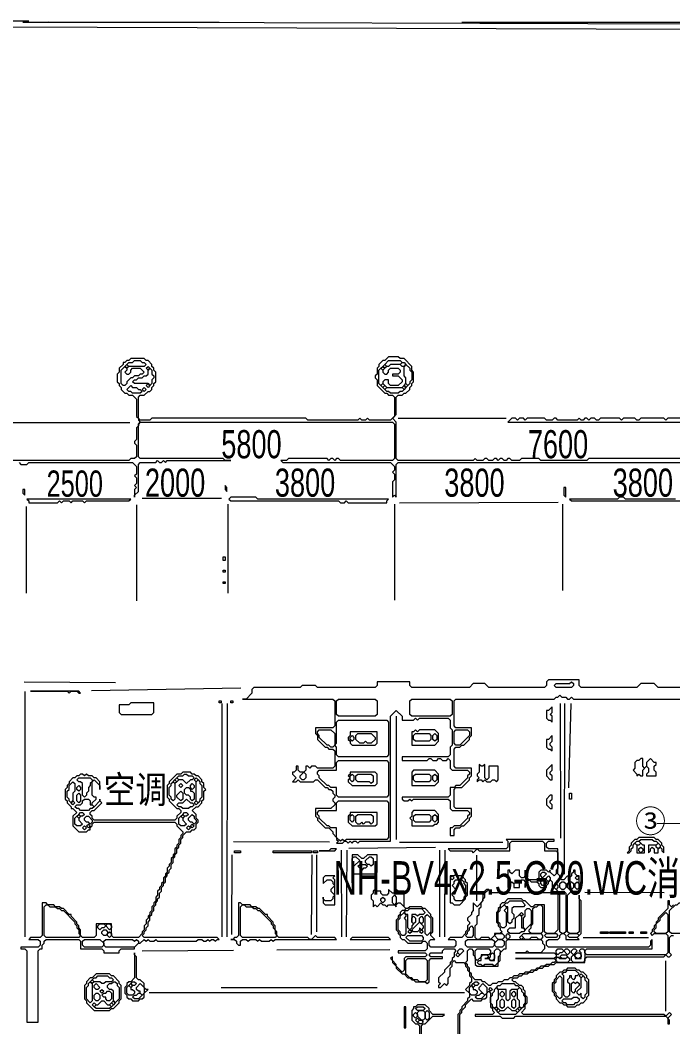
# Model space of a CAD drawing. Extents: x 10 to 1972, y 10 to 1392.
# Drawn here: x 484 to 823, y 850 to 1373 of the extents above; entities that cross this region are included whole.
import ezdxf

# ---------------------------------------------------------------- set-up
doc = ezdxf.new("R2010")
doc.units = 0
for name, color, linetype, lineweight in [('OCR_TEXT', 6, 'Continuous', 0), ('TRACE_CURVE', 6, 'Continuous', 0), ('TRACE_STRAIGHT', 5, 'Continuous', 0), ('TRACE_TEXT_SYMBOL', 6, 'Continuous', 0)]:
    doc.layers.add(name, color=color, linetype=linetype, lineweight=lineweight)
doc.styles.add('wqy-unicode', font='wqy-unicode.lff')

msp = doc.modelspace()

# ---------------------------------------------------------------- linework, layer by layer
at = {"layer": 'TRACE_CURVE', "color": 6}
for points in [[(675, 1198), (673, 1196), (672, 1196), (670, 1194), (670, 1193), (669, 1192), (669, 1189), (668, 1188), (668, 1187), (669, 1186), (669, 1183), (673, 1179), (674, 1179), (675, 1178), (677, 1178), (678, 1177), (678, 1167), (676, 1165), (665, 1165), (664, 1166), (663, 1165), (661, 1165), (660, 1166), (659, 1165), (633, 1165), (632, 1166), (552, 1166), (551, 1165), (546, 1165), (545, 1166), (545, 1177), (546, 1178), (548, 1178), (550, 1180), (551, 1180), (552, 1181), (552, 1182), (553, 1183), (553, 1184), (554, 1185), (554, 1190), (553, 1191), (553, 1192), (552, 1193), (552, 1194), (550, 1196), (549, 1196), (548, 1197), (541, 1197), (540, 1196), (539, 1196), (538, 1195), (537, 1195), (537, 1194), (535, 1192), (535, 1190), (534, 1189), (534, 1185), (535, 1184), (535, 1183), (536, 1182), (536, 1181), (538, 1179), (539, 1179)], [(852, 1145), (779, 1145), (778, 1144), (754, 1144), (753, 1145), (744, 1145), (743, 1144), (739, 1144), (738, 1145), (737, 1145), (736, 1144), (735, 1144), (734, 1145), (733, 1145), (732, 1144), (731, 1145), (730, 1145), (729, 1144), (727, 1144), (726, 1145), (725, 1145), (724, 1144), (721, 1144), (720, 1145), (719, 1144), (680, 1144), (679, 1145), (679, 1164), (677, 1166), (679, 1168), (679, 1177), (680, 1178), (682, 1178), (683, 1179), (684, 1179), (686, 1181), (686, 1182), (687, 1183), (687, 1184), (688, 1185), (688, 1190), (687, 1191), (687, 1193), (683, 1197), (681, 1197), (680, 1198), (675, 1198)], [(539, 1179), (540, 1178), (542, 1178), (544, 1176), (544, 1167), (545, 1166), (545, 1165), (546, 1164), (545, 1163), (545, 1162), (544, 1161), (544, 1155), (543, 1154), (543, 1153), (544, 1152), (544, 1146), (543, 1145), (541, 1145), (540, 1144), (466, 1144)], [(483, 1143), (484, 1142), (487, 1142), (488, 1143), (542, 1143), (544, 1141), (544, 1137), (543, 1136), (544, 1135), (544, 1132), (543, 1131), (544, 1130), (543, 1129), (543, 1125), (543, 1126), (545, 1128), (545, 1142), (546, 1143), (554, 1143), (555, 1144), (556, 1143), (557, 1143), (558, 1144), (559, 1143), (560, 1144), (593, 1144), (590, 1144), (589, 1145), (546, 1145), (545, 1146), (545, 1163), (546, 1164), (677, 1164), (678, 1163), (678, 1145), (677, 1144), (650, 1144)], [(650, 1144), (649, 1145), (648, 1145), (647, 1144), (646, 1145), (645, 1145), (644, 1144), (643, 1145), (623, 1145), (622, 1144), (619, 1144), (620, 1143), (676, 1143), (678, 1141), (678, 1139), (677, 1138), (678, 1137), (678, 1134), (677, 1133), (677, 1125), (678, 1126), (679, 1125), (679, 1142), (680, 1143), (852, 1143)], [(824, 1124), (798, 1124), (797, 1125), (795, 1125), (794, 1124), (769, 1124), (770, 1123), (851, 1123)], [(758, 1030), (757, 1029), (757, 1027), (756, 1026), (727, 1026), (725, 1028), (719, 1028), (717, 1026), (687, 1026), (686, 1027), (686, 1029), (669, 1029), (669, 1027), (668, 1026), (638, 1026), (637, 1027), (630, 1027), (629, 1026), (605, 1026), (604, 1025), (604, 1023), (601, 1020), (599, 1020), (646, 1020), (647, 1019), (647, 1006), (646, 1005), (637, 1005), (637, 1002), (638, 1001), (638, 999), (642, 995), (643, 995), (644, 994), (646, 994), (647, 993), (647, 985), (646, 984), (638, 984), (637, 985), (635, 985), (634, 984), (633, 985), (632, 985), (632, 983), (631, 982), (629, 982), (628, 983), (628, 985), (627, 985), (627, 983), (626, 982), (625, 982), (625, 981), (627, 979), (625, 977), (627, 977), (628, 978), (629, 977), (636, 977), (637, 978), (638, 978), (642, 974), (643, 974)], [(806, 1028), (804, 1026), (775, 1026), (774, 1027), (774, 1030), (758, 1030)], [(844, 1026), (815, 1026), (813, 1028), (806, 1028)], [(718, 1001), (718, 1005), (710, 1005), (709, 1006), (709, 1019), (710, 1020), (761, 1020), (762, 1021), (763, 1021), (764, 1022), (765, 1021), (767, 1021), (768, 1020), (769, 1020), (770, 1021), (771, 1020), (844, 1020)], [(643, 974), (644, 973), (645, 973), (646, 972), (646, 971), (647, 970), (647, 969), (646, 968), (646, 967), (647, 966), (647, 965), (645, 963), (637, 963), (637, 959), (638, 958), (638, 957), (642, 953), (644, 953), (646, 951), (646, 950), (648, 948), (648, 947), (649, 946), (648, 945), (651, 945), (652, 946), (653, 946), (654, 945), (655, 946), (656, 945), (657, 946), (658, 946), (659, 945), (660, 946), (676, 946), (676, 1011), (679, 1014), (682, 1011), (682, 1009), (688, 1009), (689, 1010), (690, 1009), (691, 1010), (706, 1010), (707, 1009), (707, 1005), (708, 1004), (708, 996), (707, 995), (707, 991), (706, 990), (682, 990), (682, 988), (695, 988), (696, 989), (697, 989), (698, 988), (700, 988), (701, 989), (702, 989), (703, 988), (705, 988), (706, 989), (707, 988)], [(707, 988), (707, 984), (708, 983), (716, 983), (717, 982), (717, 981), (716, 980), (716, 979), (712, 975), (710, 975), (709, 974), (707, 974), (707, 970), (706, 969), (682, 969), (682, 968), (683, 967), (685, 967), (686, 968), (687, 967), (688, 968), (706, 968), (707, 967), (707, 963), (708, 962), (716, 962), (717, 961), (717, 960), (716, 959), (716, 958), (712, 954), (709, 954), (708, 953), (707, 953), (707, 949), (709, 949), (709, 952), (710, 953), (712, 953), (713, 954), (714, 954), (717, 957), (717, 958), (718, 959), (718, 963), (710, 963), (709, 964), (709, 973), (710, 974), (713, 974), (717, 978), (717, 979), (718, 980), (718, 984), (710, 984), (709, 985), (709, 994), (710, 995), (712, 995), (713, 996), (714, 996), (717, 999), (717, 1000), (718, 1001)], [(568, 982), (567, 981), (565, 981), (561, 977), (561, 976), (560, 975), (560, 969), (561, 968), (561, 967), (565, 963), (566, 963), (567, 962), (567, 961), (565, 959), (565, 958), (564, 957), (522, 957), (521, 958), (521, 959), (520, 960), (520, 961), (521, 962), (522, 962), (526, 966), (525, 967), (525, 968), (525, 967), (522, 964), (521, 965), (521, 966), (523, 968), (523, 969), (522, 969), (521, 970), (521, 977), (522, 978), (525, 975), (525, 973), (525, 977), (523, 979), (522, 979), (521, 980), (519, 980), (518, 981), (517, 980), (516, 981), (515, 981), (514, 980), (513, 980), (512, 979), (511, 979), (509, 977), (509, 976), (508, 975), (508, 974), (507, 973), (507, 968), (508, 967), (508, 966), (510, 964), (510, 963), (511, 963), (513, 961), (511, 959)], [(575, 960), (573, 962), (575, 964), (576, 964), (578, 966), (578, 967), (579, 968), (579, 972), (580, 973), (579, 974), (579, 976), (578, 977), (578, 978), (576, 980), (575, 980), (574, 981), (573, 981), (572, 982), (568, 982)], [(511, 959), (511, 954), (514, 951), (518, 951), (519, 952), (520, 952), (520, 953), (521, 954), (521, 955), (522, 956), (564, 956), (565, 955), (565, 954), (568, 951), (568, 950), (567, 949), (567, 948), (566, 947), (566, 945), (565, 944), (565, 943), (564, 942), (564, 940), (563, 939), (563, 938), (562, 937), (562, 935), (561, 934), (561, 933), (560, 932), (560, 930), (559, 929), (559, 928), (558, 927), (558, 925), (557, 924), (557, 923), (556, 922), (556, 921), (555, 920), (555, 918), (554, 917), (554, 915), (553, 914), (553, 913), (552, 912), (552, 910), (551, 909), (551, 908), (550, 907), (550, 906), (549, 905), (549, 903), (548, 902), (548, 900), (547, 899), (547, 898), (545, 896), (532, 896), (531, 897), (531, 903), (523, 903), (523, 897), (522, 896)], [(579, 894), (580, 894), (581, 895), (582, 894), (583, 895), (584, 895), (585, 894), (586, 895), (587, 895), (586, 896), (548, 896), (547, 897), (548, 898), (548, 899), (549, 900), (549, 901), (550, 902), (550, 904), (551, 905), (551, 907), (552, 908), (552, 909), (553, 910), (553, 912), (554, 913), (554, 914), (555, 915), (555, 916), (556, 917), (556, 919), (557, 920), (557, 922), (558, 923), (558, 924), (559, 925), (559, 927), (560, 928), (560, 929), (561, 930), (561, 931), (562, 932), (562, 934), (563, 935), (563, 937), (564, 938), (564, 939), (565, 940), (565, 942), (566, 943), (566, 944), (567, 945), (567, 947), (568, 948), (568, 949), (570, 951), (572, 951), (573, 952), (574, 952), (575, 953), (575, 955), (576, 956), (576, 957), (575, 958), (575, 960)], [(768, 918), (770, 920), (774, 920), (774, 928), (773, 928), (772, 929), (772, 931), (771, 931), (771, 930), (770, 929), (770, 928), (769, 927), (768, 928), (766, 926), (765, 926), (764, 927), (764, 928), (763, 929), (763, 942), (758, 942), (757, 943), (757, 945), (758, 946), (761, 946), (761, 947), (736, 947), (737, 946), (737, 943), (736, 942), (706, 942), (707, 941), (718, 941), (719, 940), (721, 942), (722, 941), (738, 941), (738, 945), (739, 946), (755, 946), (756, 945), (756, 941), (762, 941), (763, 940), (763, 932), (762, 931), (762, 929), (761, 928), (759, 930), (759, 931), (758, 930), (757, 931), (754, 931), (753, 930), (753, 927), (752, 926), (748, 926), (746, 928), (746, 931), (746, 928), (745, 927), (744, 927), (743, 928), (743, 931), (741, 931)], [(741, 931), (739, 929), (738, 930), (738, 931), (737, 931), (737, 922), (738, 922), (738, 924), (739, 925), (740, 924), (740, 922), (743, 922), (743, 925), (744, 926), (745, 926), (746, 925), (746, 922), (746, 924), (748, 926), (749, 925), (752, 925), (753, 924), (753, 923), (754, 922), (757, 922), (757, 923), (758, 924), (758, 925), (759, 926), (760, 925), (760, 922), (761, 922), (764, 919), (763, 918), (763, 900), (761, 898), (757, 898), (756, 899), (756, 913), (751, 913), (750, 912), (749, 912), (746, 915), (745, 915), (744, 916), (737, 916), (735, 914), (734, 914), (733, 913), (733, 912), (732, 911), (732, 910), (731, 909), (731, 904), (732, 903), (732, 902), (733, 901), (733, 900), (734, 899), (733, 898), (730, 898), (730, 897), (728, 895), (727, 896)], [(679, 920), (678, 919), (677, 919), (675, 921), (675, 919), (674, 918), (672, 918), (671, 919), (671, 920), (669, 920), (668, 921), (667, 920), (667, 919), (666, 918), (666, 916), (667, 915), (667, 912), (668, 913), (669, 912), (671, 914), (672, 913), (673, 913), (674, 912), (675, 913), (678, 913), (679, 912), (679, 913), (680, 914), (681, 914), (684, 911), (683, 910), (682, 910), (681, 909), (681, 908), (680, 907), (680, 906), (679, 905), (679, 900), (680, 899), (680, 898), (681, 897), (681, 896), (682, 895), (683, 895), (685, 893), (692, 893), (693, 894), (694, 894), (695, 893), (695, 890), (694, 889), (680, 889), (680, 888), (694, 888), (695, 887), (694, 886), (684, 886), (683, 885), (683, 879), (682, 878), (679, 881), (679, 882), (677, 884), (677, 886)], [(727, 896), (723, 896), (722, 895), (721, 895), (720, 896), (720, 902), (721, 903), (721, 907), (722, 908), (722, 911), (723, 912), (723, 914), (724, 915), (724, 916), (725, 917), (725, 919), (727, 921), (726, 921), (725, 920), (725, 919), (724, 918), (724, 915), (721, 912), (719, 914), (719, 910), (718, 909), (718, 908), (716, 906), (716, 905), (717, 904), (717, 903), (716, 902), (716, 900), (715, 899), (715, 898), (713, 896), (707, 896), (706, 895), (709, 895), (710, 894), (710, 892), (709, 891), (697, 891), (696, 892), (696, 894), (697, 895), (699, 895), (697, 897), (697, 898), (698, 899), (698, 906), (697, 907), (697, 908), (694, 911), (693, 911), (692, 912), (686, 912), (685, 911), (684, 911), (683, 912), (683, 920), (680, 920), (679, 921), (679, 920)], [(823, 913), (822, 912), (821, 913), (821, 915), (820, 915), (820, 911), (815, 906), (815, 905), (814, 904), (814, 903), (813, 902), (813, 901), (812, 900), (812, 899), (811, 898), (812, 897), (813, 898), (819, 898), (820, 897), (820, 888), (819, 887), (778, 887), (777, 888), (777, 889), (778, 890), (812, 890), (812, 895), (811, 894), (811, 892), (810, 891), (758, 891), (757, 892), (757, 894), (758, 895), (763, 895), (764, 896), (764, 897), (765, 898), (766, 898), (767, 897), (767, 895), (774, 895), (773, 896), (775, 898), (775, 915), (774, 916), (774, 918), (774, 899), (773, 898), (769, 898), (768, 899), (768, 918)], [(522, 896), (516, 896), (515, 897), (515, 900), (514, 901), (514, 902), (513, 903), (513, 904), (510, 907), (510, 908), (509, 908), (506, 911), (505, 911), (504, 912), (502, 912), (501, 913), (498, 913), (497, 914), (495, 914), (495, 897), (494, 896), (489, 896), (488, 895), (493, 895), (494, 894), (494, 892), (493, 891), (484, 891), (484, 890), (486, 890), (487, 889), (487, 852), (493, 852), (493, 889), (494, 890), (495, 890), (495, 892), (496, 893), (496, 894), (497, 895), (514, 895), (515, 894), (515, 890), (526, 890), (527, 889), (527, 888), (535, 888), (535, 889), (536, 890), (543, 890), (543, 891), (545, 893), (546, 893), (548, 895), (549, 894), (550, 895), (551, 894), (553, 894), (554, 895), (555, 894), (575, 894), (576, 895), (578, 895), (579, 894)], [(821, 857), (819, 855), (818, 856), (745, 856), (744, 857), (746, 859), (746, 861), (747, 862), (747, 865), (746, 866), (746, 868), (745, 869), (745, 870), (744, 871), (743, 871), (741, 873), (740, 873), (739, 874), (740, 875), (742, 875), (743, 876), (744, 876), (745, 877), (747, 877), (748, 878), (750, 878), (751, 879), (752, 879), (753, 880), (755, 880), (756, 881), (758, 881), (759, 882), (761, 882), (762, 883), (777, 883), (777, 885), (778, 886), (818, 886), (819, 887), (820, 886), (821, 886), (822, 887), (821, 888), (821, 896), (822, 897), (823, 897)], [(736, 894), (737, 895), (754, 895), (755, 894), (755, 893), (756, 892), (756, 890), (754, 888), (748, 888), (747, 889), (746, 888), (741, 888), (761, 888), (762, 887), (762, 886), (761, 885), (741, 885), (761, 885), (762, 884), (761, 883), (760, 883), (759, 882), (757, 882), (756, 881), (754, 881), (753, 880), (752, 880), (751, 879), (749, 879), (748, 878), (746, 878), (745, 877), (743, 877), (742, 876), (740, 876), (739, 875), (738, 875), (737, 874), (735, 874), (734, 873), (732, 873), (731, 872), (729, 872), (728, 871), (727, 871), (725, 873), (724, 873), (723, 874), (720, 874), (718, 876), (718, 877), (717, 878), (717, 880), (716, 881), (716, 882), (715, 883), (716, 884), (716, 889), (717, 890), (718, 890), (719, 889), (719, 887), (720, 886), (720, 882)], [(720, 882), (721, 881), (732, 881), (732, 883), (733, 884), (733, 888), (735, 890), (736, 890), (736, 894)], [(677, 886), (676, 885), (677, 884), (677, 883), (679, 881), (679, 880), (682, 877), (683, 877), (685, 875), (686, 875), (687, 874), (688, 874), (689, 873), (694, 873), (695, 872), (696, 873), (696, 884), (697, 885), (703, 885), (703, 886), (697, 886), (696, 887), (697, 888), (703, 888), (703, 889), (704, 890), (709, 890), (710, 889), (709, 888), (709, 886), (708, 885), (708, 884), (707, 883), (707, 882), (704, 879), (704, 878), (701, 875), (701, 873), (702, 872), (701, 871), (701, 870), (702, 870), (704, 872), (705, 871), (706, 872), (706, 875), (707, 876), (707, 880), (708, 881), (708, 883), (709, 884), (710, 883), (714, 883), (715, 882), (715, 881), (716, 880), (716, 879), (717, 878), (717, 876), (718, 875), (718, 873), (717, 872), (717, 871), (715, 869)], [(715, 869), (717, 867), (717, 865), (716, 864), (716, 863), (713, 860), (713, 859), (712, 858), (712, 857), (711, 856), (711, 758)], [(712, 756), (712, 856), (713, 857), (713, 858), (715, 860), (715, 861), (718, 864), (719, 863), (723, 863), (724, 864), (725, 864), (726, 865), (726, 867), (727, 868), (728, 867), (728, 860), (729, 859), (729, 858), (730, 857), (729, 856), (720, 856), (720, 855), (733, 855), (734, 854), (740, 854), (741, 855), (819, 855), (820, 854), (820, 851), (821, 851), (821, 853), (820, 854), (822, 856), (821, 857)]]:
    msp.add_lwpolyline(points, dxfattribs=at)
for points in [[(538, 1193), (539, 1194), (540, 1193), (539, 1192)], [(542, 1195), (543, 1196), (546, 1196), (547, 1195), (548, 1195), (549, 1194), (548, 1193), (540, 1193), (539, 1194), (540, 1195)], [(672, 1193), (673, 1194), (674, 1193), (673, 1192)], [(675, 1196), (681, 1196), (682, 1195), (681, 1194), (676, 1194), (675, 1193), (674, 1193), (673, 1194)], [(681, 1194), (682, 1195), (683, 1195), (684, 1194), (683, 1193), (682, 1193)], [(683, 1193), (684, 1194), (686, 1192), (686, 1191), (687, 1190), (687, 1186), (686, 1185), (686, 1184), (685, 1183), (684, 1184), (684, 1187), (683, 1188)], [(538, 1193), (539, 1192), (539, 1191), (538, 1190), (539, 1189), (540, 1189), (541, 1190), (541, 1191), (542, 1192), (546, 1192), (548, 1190), (547, 1189), (546, 1189), (545, 1188), (543, 1188), (542, 1187), (541, 1187), (539, 1185), (539, 1184), (538, 1183), (537, 1183), (536, 1184), (536, 1191)], [(550, 1191), (551, 1192), (552, 1191), (552, 1189), (553, 1188), (553, 1187), (552, 1186), (552, 1184), (551, 1183), (550, 1184), (543, 1184), (542, 1185), (543, 1186), (544, 1186), (545, 1187), (547, 1187), (548, 1188), (549, 1188), (550, 1189)], [(549, 1192), (550, 1193), (551, 1192), (550, 1191)], [(670, 1191), (671, 1192), (672, 1191), (672, 1190), (673, 1189), (674, 1189), (675, 1190), (675, 1191), (676, 1192), (680, 1192), (681, 1191), (681, 1190), (680, 1189), (677, 1189), (677, 1188), (680, 1188), (682, 1186), (682, 1185), (680, 1183), (676, 1183), (675, 1184), (675, 1186), (673, 1186), (672, 1185), (672, 1184), (671, 1183), (670, 1184)], [(671, 1192), (672, 1193), (673, 1192), (672, 1191)], [(549, 1183), (550, 1184), (551, 1183), (550, 1182)], [(671, 1183), (672, 1184), (673, 1183), (672, 1182)], [(683, 1183), (684, 1184), (685, 1183), (684, 1182)], [(541, 1183), (542, 1182), (544, 1182), (545, 1181), (546, 1181), (547, 1180), (546, 1179), (542, 1179), (541, 1180), (540, 1180), (539, 1181)], [(547, 1181), (548, 1182), (549, 1181), (548, 1180)], [(672, 1182), (673, 1183), (674, 1182), (673, 1181)], [(673, 1181), (674, 1182), (682, 1182), (683, 1181), (682, 1180), (681, 1180), (680, 1179), (676, 1179), (675, 1180), (674, 1180)], [(682, 1182), (683, 1183), (684, 1182), (683, 1181)], [(769, 1028), (770, 1029), (771, 1028), (771, 1027), (770, 1026), (762, 1026), (761, 1027), (762, 1028)], [(648, 1019), (649, 1020), (668, 1020), (669, 1019), (669, 1012), (668, 1011), (649, 1011), (648, 1012)], [(686, 1019), (687, 1020), (707, 1020), (708, 1019), (708, 1012), (707, 1011), (687, 1011), (686, 1012)], [(648, 1008), (649, 1009), (674, 1009), (675, 1008), (675, 991), (674, 990), (649, 990), (648, 991), (648, 995), (647, 996), (648, 997)], [(638, 1003), (639, 1004), (645, 1004), (647, 1002), (647, 996), (646, 995), (645, 995), (644, 996), (643, 996), (639, 1000), (639, 1001), (638, 1002)], [(709, 1003), (710, 1004), (716, 1004), (717, 1003), (717, 1001), (712, 996), (710, 996), (709, 997)], [(648, 987), (649, 988), (674, 988), (675, 987), (675, 970), (674, 969), (649, 969), (648, 970), (648, 974), (645, 974), (644, 975), (643, 975), (639, 979), (639, 980), (638, 981), (638, 982), (639, 983), (648, 983)], [(568, 980), (569, 981), (570, 981), (571, 980), (573, 980), (574, 979), (573, 978), (572, 978), (570, 976), (568, 978), (566, 978), (565, 979), (566, 980)], [(631, 982), (632, 981), (632, 979), (631, 978), (630, 978), (629, 979), (629, 980)], [(511, 977), (512, 976), (512, 972), (511, 971), (511, 967), (510, 966), (509, 967), (509, 968), (508, 969), (508, 972), (509, 973), (509, 975)], [(513, 978), (514, 979), (520, 979), (521, 978), (521, 977), (520, 976), (520, 975), (519, 974), (519, 972), (518, 971), (518, 970), (517, 969), (516, 970), (516, 976), (515, 977), (514, 977)], [(513, 974), (514, 975), (515, 974), (515, 973), (514, 972), (513, 973)], [(562, 976), (563, 977), (564, 976), (564, 968), (563, 967), (562, 968), (562, 969), (561, 970), (561, 974), (562, 975)], [(563, 977), (564, 978), (565, 977), (564, 976)], [(564, 978), (565, 979), (566, 978), (565, 977)], [(566, 975), (567, 976), (568, 975), (567, 974)], [(569, 973), (570, 974), (571, 974), (572, 973), (572, 972), (573, 972), (574, 971), (574, 968), (573, 967), (572, 968), (572, 969), (571, 970), (570, 970), (569, 971)], [(572, 975), (573, 976), (574, 975), (574, 974), (573, 973), (572, 974)], [(574, 978), (575, 979), (576, 978), (575, 977)], [(575, 977), (576, 978), (577, 977), (577, 976), (578, 975), (578, 969), (577, 968), (577, 967), (576, 966), (575, 967)], [(513, 970), (514, 971), (515, 970), (515, 967), (514, 966), (513, 967)], [(567, 972), (568, 971), (568, 968), (567, 967), (565, 969), (565, 970)], [(510, 966), (511, 967), (512, 966), (511, 965)], [(516, 967), (517, 968), (519, 968), (520, 967), (520, 965), (521, 965), (522, 964), (521, 963), (520, 963), (519, 962), (515, 962), (514, 963), (513, 963), (512, 964), (513, 965), (515, 965), (516, 966)], [(570, 968), (572, 966), (573, 966), (574, 965), (573, 964), (572, 964), (571, 963), (568, 963), (567, 964), (566, 964), (565, 965), (566, 966), (568, 966)], [(574, 966), (575, 967), (576, 966), (575, 965)], [(648, 966), (649, 967), (674, 967), (675, 966), (675, 948), (674, 947), (653, 947), (652, 946), (651, 947), (650, 946), (648, 948), (648, 953), (645, 953), (644, 954), (643, 954), (639, 958), (639, 959), (638, 960), (638, 961), (639, 962), (648, 962)], [(512, 958), (513, 959), (514, 958), (514, 957), (516, 955), (515, 954), (513, 954), (512, 955)], [(513, 959), (514, 960), (515, 959), (514, 958)], [(514, 960), (515, 961), (516, 961), (517, 960), (516, 959), (515, 959)], [(517, 958), (518, 959), (519, 959), (521, 957), (521, 956), (520, 955), (519, 956), (518, 956), (517, 957)], [(566, 958), (567, 959), (568, 958), (568, 957), (570, 955), (569, 954), (567, 954), (566, 955)], [(567, 959), (568, 960), (569, 959), (568, 958)], [(568, 960), (569, 961), (570, 961), (571, 960), (570, 959), (569, 959)], [(573, 960), (574, 959), (574, 958), (575, 957), (575, 956), (574, 955), (573, 956), (572, 956), (571, 957), (571, 958)], [(516, 953), (517, 954), (518, 953), (517, 952)], [(518, 954), (519, 955), (520, 954), (519, 953)], [(570, 953), (571, 954), (572, 953), (571, 952)], [(572, 954), (573, 955), (574, 954), (573, 953)], [(754, 929), (755, 930), (756, 930), (757, 929), (755, 927), (754, 928)], [(757, 927), (758, 928), (759, 927), (759, 926), (758, 925), (757, 926)], [(772, 927), (773, 928), (774, 927), (773, 926)], [(754, 925), (755, 926), (756, 926), (757, 925), (757, 924), (756, 923), (755, 923), (754, 924)], [(761, 923), (762, 924), (763, 923), (763, 922), (762, 921), (761, 922)], [(764, 924), (765, 925), (766, 925), (767, 924), (767, 922), (766, 921), (765, 921), (764, 922)], [(768, 924), (769, 925), (770, 925), (771, 924), (771, 922), (770, 921), (769, 921), (768, 922)], [(772, 924), (773, 925), (774, 924), (774, 922), (773, 921), (772, 922)], [(671, 916), (672, 917), (673, 916), (673, 915), (672, 914), (671, 915)], [(677, 917), (678, 918), (679, 917), (679, 914), (678, 913), (677, 914)], [(764, 919), (765, 920), (766, 920), (767, 919), (767, 899), (766, 898), (765, 898), (764, 899)], [(496, 912), (497, 913), (498, 913), (499, 912), (502, 912), (503, 911), (504, 911), (505, 910), (506, 910), (512, 904), (512, 903), (513, 902), (513, 901), (514, 900), (514, 898), (515, 897), (514, 896), (497, 896), (496, 897)], [(685, 910), (686, 911), (692, 911), (694, 909), (693, 908), (691, 908), (690, 907), (689, 908), (687, 908), (687, 904), (688, 903), (687, 902), (687, 901), (686, 900), (685, 901), (685, 908), (684, 908), (683, 909), (684, 910)], [(735, 913), (736, 912), (736, 911), (735, 910), (736, 909), (736, 902), (735, 901), (734, 901), (733, 902), (733, 903), (732, 904), (732, 909), (733, 910), (733, 911)], [(737, 914), (738, 915), (744, 915), (746, 913), (745, 912), (740, 912), (739, 911), (739, 909), (740, 908), (740, 906), (739, 905), (739, 904), (738, 903), (737, 904), (737, 912), (736, 912), (735, 913), (736, 914)], [(746, 910), (747, 911), (748, 911), (749, 910), (749, 903), (746, 900), (745, 901), (745, 906), (746, 907)], [(752, 912), (753, 913), (754, 913), (755, 912), (755, 899), (754, 898), (749, 898), (748, 899), (748, 900), (749, 901), (749, 902), (750, 903), (750, 911), (751, 912)], [(829, 914), (830, 915), (832, 915), (833, 914), (833, 899), (832, 898), (822, 898), (821, 899), (821, 910), (824, 913), (825, 913), (826, 914)], [(683, 909), (684, 908), (684, 907), (683, 906), (684, 905), (684, 898), (683, 897), (682, 897), (681, 898), (681, 899), (680, 900), (680, 905), (681, 906), (681, 907)], [(687, 906), (688, 907), (689, 906), (689, 904), (688, 903), (687, 904)], [(691, 906), (692, 907), (693, 906), (693, 904), (692, 903), (691, 904)], [(694, 907), (695, 908), (697, 906), (697, 899), (695, 897), (694, 898)], [(743, 908), (744, 907), (744, 901), (745, 901), (746, 900), (745, 899), (744, 899), (743, 898), (738, 898), (737, 899), (737, 900), (738, 901), (741, 901), (741, 906)], [(743, 908), (744, 909), (745, 908), (744, 907)], [(819, 909), (820, 908), (820, 899), (819, 898), (814, 898), (813, 899), (813, 900), (814, 901), (814, 903), (816, 905), (816, 906)], [(524, 902), (525, 903), (527, 903), (528, 902), (527, 901), (526, 901), (525, 900), (524, 901)], [(528, 902), (529, 903), (530, 903), (531, 902), (531, 901), (530, 900)], [(691, 904), (693, 902), (693, 901), (692, 900), (691, 901), (691, 900), (690, 899), (688, 899), (687, 900)], [(717, 901), (718, 902), (719, 901), (719, 897), (718, 896), (716, 896), (715, 897), (716, 898), (716, 899), (717, 900)], [(526, 899), (527, 900), (528, 900), (529, 899), (529, 898), (528, 897), (527, 897), (526, 898)], [(529, 898), (530, 899), (531, 898), (531, 897), (530, 896), (529, 897)], [(684, 896), (685, 897), (692, 897), (693, 896), (693, 895), (692, 894), (686, 894)], [(685, 899), (686, 900), (687, 899), (686, 898)], [(691, 899), (692, 900), (693, 899), (692, 898)], [(730, 897), (731, 898), (734, 898), (735, 897), (735, 896), (734, 895), (732, 895)], [(736, 897), (737, 898), (738, 897), (738, 896), (737, 895), (736, 896)], [(743, 896), (744, 897), (745, 896), (744, 895)], [(744, 897), (745, 898), (754, 898), (755, 897), (755, 896), (754, 895), (753, 895), (752, 896), (749, 896), (748, 895), (746, 895)], [(756, 897), (757, 898), (762, 898), (763, 897), (762, 896), (757, 896)], [(768, 897), (769, 898), (773, 898), (774, 897), (773, 896), (769, 896)], [(516, 894), (517, 895), (525, 895), (527, 893), (527, 892), (526, 891), (517, 891), (516, 892)], [(527, 894), (528, 895), (542, 895), (543, 894), (544, 895), (545, 894), (545, 893), (543, 891), (528, 891), (527, 892)], [(715, 894), (716, 895), (729, 895), (730, 894), (730, 892), (729, 891), (716, 891), (715, 892)], [(732, 895), (734, 895), (735, 894), (735, 892), (734, 891), (731, 891), (730, 892), (730, 893)], [(684, 884), (685, 885), (694, 885), (695, 884), (695, 874), (694, 873), (691, 873), (690, 874), (688, 874), (687, 875), (686, 875), (684, 877)], [(710, 887), (711, 888), (712, 887), (711, 886)], [(711, 889), (712, 890), (713, 890), (714, 889), (712, 887), (711, 888)], [(720, 889), (721, 890), (727, 890), (728, 889), (728, 888), (727, 887), (723, 887), (723, 886), (721, 884), (720, 885)], [(730, 889), (731, 890), (732, 890), (733, 889), (733, 887), (732, 886), (732, 883), (730, 881), (729, 882), (725, 882), (724, 881), (723, 882), (722, 882), (721, 883), (722, 884), (723, 884), (723, 886), (724, 887), (726, 887), (727, 886), (726, 885), (725, 885), (727, 885), (728, 884), (730, 884)], [(728, 887), (729, 888), (730, 887), (730, 885), (729, 884), (728, 884), (727, 885), (728, 886)], [(762, 889), (763, 890), (765, 890), (766, 889), (765, 888), (764, 888), (763, 887), (762, 888)], [(762, 885), (763, 886), (764, 885), (767, 885), (768, 886), (769, 885), (769, 884), (768, 883), (763, 883), (762, 884)], [(764, 886), (765, 887), (767, 887), (768, 886), (767, 885), (765, 885)], [(766, 889), (767, 890), (768, 890), (769, 889), (769, 888), (768, 887)], [(774, 889), (775, 890), (776, 890), (777, 889), (777, 884), (776, 883), (771, 883), (770, 884), (770, 886), (771, 887), (772, 886), (772, 885), (775, 885), (775, 888)], [(770, 889), (771, 890), (772, 890), (773, 889), (771, 887), (770, 888)], [(772, 887), (773, 888), (774, 888), (775, 887), (775, 886), (774, 885), (773, 885), (772, 886)], [(717, 870), (718, 871), (719, 870), (719, 869), (720, 869), (721, 868), (721, 867), (720, 866), (718, 866), (717, 867)], [(718, 871), (719, 872), (720, 871), (719, 870)], [(719, 872), (720, 873), (721, 873), (722, 872), (721, 871), (720, 871)], [(724, 872), (726, 870), (726, 867), (725, 866), (722, 869), (722, 870)], [(727, 869), (728, 870), (729, 869), (728, 868)], [(730, 869), (731, 870), (732, 869), (732, 864), (731, 863), (731, 860), (730, 859), (729, 860), (729, 861), (728, 862), (728, 865), (729, 866), (729, 867), (730, 868)], [(733, 871), (734, 872), (740, 872), (741, 871), (742, 871), (743, 870), (742, 869), (739, 869), (738, 868), (738, 864), (737, 863), (736, 864), (736, 869), (732, 869), (731, 870), (732, 871)], [(742, 869), (743, 870), (744, 869), (744, 868), (745, 867), (745, 866), (746, 865), (746, 862), (745, 861), (745, 860), (744, 859), (743, 860), (743, 863), (742, 864)], [(722, 866), (723, 867), (724, 867), (725, 866), (723, 864), (721, 864), (720, 865), (721, 866)], [(733, 867), (734, 868), (735, 867), (735, 866), (734, 865), (733, 866)], [(733, 863), (734, 864), (735, 863), (735, 860), (734, 859), (733, 860)], [(739, 867), (740, 868), (741, 867), (741, 866), (740, 865), (739, 866)], [(739, 863), (740, 864), (741, 863), (741, 860), (740, 859), (739, 860)], [(690, 861), (689, 860), (688, 860), (688, 859), (687, 858), (687, 853), (689, 851), (690, 851), (691, 850), (691, 773), (692, 774), (692, 850), (693, 851), (694, 851), (698, 855), (703, 855), (704, 856), (698, 856), (696, 858), (696, 859), (694, 861)], [(689, 859), (690, 860), (693, 860), (694, 859), (693, 858), (690, 858)], [(730, 859), (731, 860), (732, 859), (731, 858)], [(731, 858), (732, 859), (733, 858), (732, 857)], [(737, 860), (739, 858), (741, 858), (742, 857), (741, 856), (733, 856), (732, 857), (733, 858), (735, 858)], [(741, 858), (742, 859), (743, 858), (742, 857)], [(742, 859), (743, 860), (744, 859), (743, 858)], [(688, 856), (689, 857), (690, 856), (690, 855), (689, 854), (688, 855)], [(689, 853), (690, 854), (691, 853), (690, 852)], [(690, 857), (691, 858), (693, 858), (694, 857), (694, 854), (693, 853), (692, 853), (690, 855)], [(694, 857), (695, 858), (696, 857), (696, 854), (695, 853), (694, 854)], [(690, 852), (691, 853), (692, 853), (693, 852), (692, 851), (691, 851)]]:
    msp.add_lwpolyline(points, close=True, dxfattribs=at)
at = {"layer": 'TRACE_STRAIGHT', "color": 5}
for p, q in [((349.37, 1373.05), (488.13, 1372.69)), ((485, 1372), (587, 1372)), ((498.12, 1372.2), (1046.87, 1370.56)), ((713, 1372), (827, 1372)), ((430.62, 1369.62), (1024.38, 1367.75)), ((350.63, 1163.82), (540.63, 1163.83)), ((680, 1166), (736, 1166)), ((544, 1121), (544, 1071)), ((546.87, 1124.47), (588.12, 1124.52)), ((591.68, 1075.13), (591.69, 1121.38)), ((678.16, 1071.37), (678.26, 1121.37)), ((680.62, 1122.01), (763.13, 1122.42)), ((765.52, 1076.38), (765.6, 1121.38)), ((486.69, 1120.13), (486.73, 1075.12)), ((485.62, 1028.85), (533.13, 1028.66)), ((486.2, 896.37), (486.23, 1023.88)), ((520.7, 1024.45), (598.24, 1025.74)), ((588.55, 896.37), (588.56, 1017.63)), ((591.2, 896.37), (591.21, 1017.63)), ((764.13, 1017.62), (764.29, 947.62)), ((766.32, 928.87), (766.57, 1017.63)), ((768.56, 973.86), (769.84, 1017.65)), ((679, 1011), (679, 947)), ((814.37, 955.35), (849.38, 955.28)), ((594.37, 945.97), (644.37, 945.67)), ((654.38, 942.45), (699.39, 942.97)), ((680.62, 945.52), (734.38, 945.51)), ((593.52, 897.62), (593.64, 938.88)), ((635.01, 897.62), (635.21, 938.88)), ((637.53, 938.88), (637.57, 898.87)), ((650.4, 941.38), (650.5, 896.37)), ((653.04, 896.38), (653.47, 941.37)), ((701.48, 941.38), (701.48, 896.37)), ((704.26, 896.37), (704.31, 941.38)), ((720.76, 915.12), (720.91, 938.87)), ((728.12, 919.42), (760.63, 919.45)), ((776.87, 919.49), (818.12, 919.42)), ((776, 896), (810, 896)), ((546.89, 889.11), (594.39, 889.44)), ((616.87, 889.57), (675.62, 889.66)), ((819.06, 857.63), (819.07, 883.88)), ((588, 870), (669, 870)), ((550.62, 867.29), (714.38, 867.3))]:
    msp.add_line(p, q, dxfattribs=at)
at = {"layer": 'TRACE_TEXT_SYMBOL', "color": 6}
msp.add_lwpolyline([(840, 1166), (820, 1166), (819, 1165), (818, 1166), (806, 1166), (805, 1165), (804, 1165), (803, 1166), (797, 1166), (796, 1165), (795, 1166), (785, 1166), (784, 1165), (783, 1165), (782, 1166), (780, 1166), (779, 1165), (778, 1166), (777, 1166), (776, 1165), (775, 1165), (774, 1166), (773, 1165), (763, 1165), (762, 1166), (761, 1166), (760, 1165), (757, 1165), (756, 1166), (747, 1166), (746, 1165), (745, 1166), (743, 1166), (742, 1165), (741, 1166), (739, 1166), (737, 1164), (851, 1164)], dxfattribs=at)
for points in [[(590, 1131), (590, 1129), (591, 1128), (591, 1130)], [(485, 1129), (485, 1127), (486, 1126), (486, 1129)], [(766, 1130), (766, 1126), (767, 1125), (767, 1130)], [(487, 1124), (488, 1123), (488, 1122), (503, 1122), (504, 1123), (505, 1122), (506, 1123), (509, 1123), (510, 1122), (511, 1123), (516, 1123), (517, 1122), (518, 1123), (540, 1123), (541, 1124)], [(593, 1125), (592, 1124), (593, 1123), (649, 1123), (650, 1122), (652, 1122), (653, 1123), (654, 1122), (674, 1122), (674, 1123), (675, 1124), (607, 1124), (606, 1125)], [(589, 1094), (590, 1094), (590, 1092), (589, 1092)], [(589, 1087), (590, 1087), (590, 1086), (589, 1086)], [(589, 1081), (590, 1081), (590, 1080), (589, 1080)], [(489, 1024), (508, 1024), (509, 1023), (510, 1024), (513, 1024), (514, 1023), (515, 1023), (514, 1024)], [(541, 1018), (540, 1017), (535, 1017), (535, 1013), (536, 1012), (552, 1012), (553, 1013), (553, 1018)], [(587, 1019), (588, 1019), (588, 1018), (587, 1018)], [(593, 1019), (594, 1019), (594, 1018), (593, 1018)], [(760, 1016), (758, 1014), (757, 1014), (757, 1010), (758, 1009), (759, 1009), (760, 1008), (760, 1011), (759, 1012), (760, 1013)], [(655, 1003), (655, 1001), (654, 1000), (654, 999), (655, 998), (655, 997), (656, 996), (668, 996), (669, 997), (669, 1003)], [(655, 1000), (656, 1001), (657, 1000), (657, 999), (656, 998), (655, 999)], [(658, 1001), (659, 1002), (666, 1002), (668, 1000), (668, 999), (666, 997), (664, 997), (663, 998), (662, 997), (660, 997), (658, 999)], [(689, 1004), (688, 1003), (687, 1003), (687, 996), (699, 996), (701, 998), (701, 1002), (699, 1004), (691, 1004), (690, 1003)], [(688, 1001), (689, 1002), (696, 1002), (697, 1001), (697, 999), (696, 998), (689, 998), (688, 999)], [(698, 1001), (699, 1002), (700, 1001), (700, 999), (699, 998), (698, 999)], [(760, 1001), (758, 999), (757, 999), (757, 995), (758, 994), (759, 994), (760, 993), (760, 995), (759, 996), (759, 997), (760, 998)], [(722, 986), (722, 982), (721, 981), (721, 980), (722, 979), (721, 978), (721, 977), (722, 978), (723, 978), (724, 977), (725, 978), (726, 977), (728, 977), (729, 978), (730, 978), (731, 977), (732, 978), (732, 985), (727, 985), (727, 979), (726, 978), (725, 979), (725, 986), (724, 985), (723, 985)], [(760, 986), (757, 983), (757, 980), (759, 978), (760, 978), (760, 980), (759, 981), (759, 982), (760, 983)], [(806, 989), (805, 988), (804, 988), (803, 987), (803, 984), (802, 983), (804, 981), (804, 980), (805, 981), (806, 980), (807, 980), (807, 983), (809, 985), (810, 984), (810, 982), (809, 981), (809, 980), (814, 980), (814, 982), (813, 983), (813, 985), (814, 986), (814, 987), (813, 987), (811, 989), (809, 987), (809, 985), (808, 984), (807, 985), (807, 989)], [(655, 982), (655, 981), (654, 980), (655, 979), (654, 978), (654, 977), (656, 975), (668, 975), (669, 976), (669, 981), (668, 982)], [(655, 980), (656, 981), (657, 980), (657, 978), (656, 977), (655, 978)], [(658, 980), (659, 981), (666, 981), (667, 980), (667, 977), (666, 976), (665, 977), (659, 977), (658, 978)], [(688, 983), (687, 982), (687, 975), (699, 975), (701, 977), (701, 981), (699, 983)], [(688, 980), (689, 981), (696, 981), (697, 980), (697, 978), (696, 977), (689, 977), (688, 978)], [(698, 980), (699, 981), (700, 980), (700, 978), (699, 977), (698, 978)], [(759, 970), (757, 968), (757, 965), (759, 963), (760, 963), (760, 965), (759, 966), (759, 967), (760, 968), (760, 970)], [(769, 971), (770, 971), (770, 968), (769, 968)], [(655, 961), (655, 960), (654, 959), (654, 956), (656, 954), (668, 954), (669, 955), (669, 961)], [(655, 959), (656, 960), (657, 959), (657, 957), (656, 956), (655, 957)], [(658, 959), (659, 960), (666, 960), (667, 959), (667, 956), (666, 955), (665, 956), (663, 956), (662, 955), (661, 956), (660, 955), (659, 955), (658, 956)], [(688, 962), (687, 961), (687, 959), (686, 958), (687, 957), (687, 954), (698, 954), (699, 955), (700, 955), (701, 956), (701, 960), (699, 962)], [(688, 959), (689, 960), (696, 960), (697, 959), (697, 957), (696, 956), (689, 956), (688, 957)], [(698, 959), (699, 960), (700, 959), (700, 957), (699, 956), (698, 957)], [(805, 948), (804, 947), (803, 947), (801, 945), (801, 944), (800, 943), (800, 941), (799, 940), (800, 940), (801, 941), (801, 942), (802, 943), (802, 944), (803, 945), (804, 944), (804, 940), (808, 940), (808, 944), (807, 944), (805, 946), (806, 947), (812, 947), (813, 946), (814, 946), (815, 945), (814, 944), (810, 944), (810, 940), (811, 941), (811, 942), (812, 943), (813, 942), (813, 940), (815, 940), (815, 942), (816, 943), (817, 942), (817, 941), (818, 940), (818, 943), (817, 944), (817, 945), (815, 947), (814, 947), (813, 948)], [(803, 945), (804, 946), (805, 946), (806, 945), (805, 944), (804, 944)], [(805, 942), (806, 943), (807, 942), (807, 941), (806, 940), (805, 941)], [(814, 944), (815, 945), (816, 944), (816, 943), (815, 942), (814, 943)], [(595, 941), (598, 941), (598, 940), (595, 940)], [(615, 941), (635, 941), (635, 940), (615, 940)], [(636, 941), (638, 941), (638, 940), (636, 940)], [(645, 942), (644, 941), (639, 941), (647, 941), (648, 942)], [(656, 939), (656, 929), (668, 929), (669, 930), (669, 939), (664, 939), (662, 937), (661, 937), (659, 939)], [(656, 937), (657, 938), (658, 938), (660, 936), (657, 933), (656, 934)], [(665, 938), (666, 938), (667, 937), (667, 934), (666, 933), (665, 934), (664, 934), (663, 935), (663, 936)], [(659, 933), (660, 934), (663, 934), (664, 933), (663, 932), (662, 932), (661, 931)], [(642, 928), (641, 927), (641, 924), (643, 926), (645, 926), (646, 925), (646, 924), (647, 923), (645, 921), (645, 920), (647, 918), (646, 917), (646, 916), (645, 915), (642, 915), (641, 916), (641, 917), (641, 914), (642, 913), (647, 913), (647, 926), (646, 927), (647, 928)], [(710, 929), (709, 928), (707, 928), (707, 914), (708, 914), (709, 913), (712, 913), (715, 916), (715, 917), (716, 918), (716, 924), (715, 925), (715, 926), (713, 928), (711, 928)], [(707, 927), (708, 928), (709, 927), (708, 926)], [(709, 925), (710, 926), (713, 926), (714, 925), (714, 924), (715, 923), (715, 918), (714, 917), (714, 916), (713, 915), (710, 915), (709, 916), (709, 917), (708, 918), (708, 919), (709, 920), (710, 920), (710, 921), (708, 923), (709, 924)], [(597, 914), (597, 897), (596, 896), (595, 896), (594, 895), (593, 895), (595, 895), (596, 894), (596, 893), (597, 892), (598, 892), (598, 894), (599, 895), (601, 895), (602, 894), (603, 895), (606, 895), (607, 894), (608, 895), (609, 894), (613, 894), (614, 895), (615, 894), (616, 895), (648, 895), (647, 896), (638, 896), (637, 897), (635, 895), (634, 895), (633, 896), (618, 896), (617, 897), (617, 899), (616, 900), (616, 902), (615, 903), (615, 904), (612, 907), (612, 908), (611, 908), (608, 911), (607, 911), (606, 912), (604, 912), (603, 913), (599, 913), (598, 914)], [(598, 912), (599, 913), (600, 913), (601, 912), (604, 912), (605, 911), (606, 911), (607, 910), (608, 910), (614, 904), (614, 903), (615, 902), (615, 901), (616, 900), (616, 898), (617, 897), (616, 896), (599, 896), (598, 897)], [(656, 896), (655, 895), (676, 895), (675, 896)], [(785, 899), (789, 899), (789, 898), (785, 898)], [(790, 899), (798, 899), (798, 898), (790, 898)], [(800, 899), (802, 899), (802, 898), (800, 898)], [(806, 899), (809, 899), (809, 898), (806, 898)], [(543, 888), (543, 875), (541, 873), (540, 873), (539, 872), (539, 871), (538, 870), (538, 867), (539, 866), (539, 865), (540, 864), (541, 864), (542, 863), (545, 863), (546, 864), (547, 864), (548, 865), (548, 867), (550, 869), (549, 869), (548, 870), (548, 872), (546, 874), (545, 874), (544, 875), (544, 886), (543, 887)], [(768, 880), (767, 879), (766, 879), (765, 878), (764, 878), (762, 876), (762, 875), (761, 874), (761, 873), (760, 872), (760, 868), (761, 867), (761, 866), (762, 865), (762, 864), (764, 862), (765, 862), (766, 861), (767, 861), (768, 860), (772, 860), (773, 861), (774, 861), (775, 862), (776, 862), (778, 864), (778, 865), (779, 866), (779, 874), (778, 875), (778, 876), (776, 878), (775, 878), (774, 879), (773, 879), (772, 880)], [(523, 877), (521, 875), (520, 875), (518, 873), (518, 872), (517, 871), (517, 864), (518, 863), (518, 862), (522, 858), (530, 858), (531, 859), (532, 859), (535, 862), (535, 863), (536, 864), (536, 871), (535, 872), (535, 873), (532, 876), (531, 876), (530, 877)], [(523, 875), (524, 876), (529, 876), (530, 875), (531, 875), (532, 874), (531, 873), (528, 873), (527, 872), (526, 872), (525, 873), (522, 873), (521, 874), (522, 875)], [(764, 876), (765, 875), (765, 865), (764, 864), (762, 866), (762, 867), (761, 868), (761, 872), (762, 873), (762, 874)], [(767, 878), (768, 879), (772, 879), (774, 877), (773, 876), (772, 876), (772, 875), (771, 874), (770, 875), (770, 876), (769, 876), (769, 875), (768, 874), (768, 873), (769, 872), (769, 866), (768, 865), (767, 865), (766, 866), (766, 876), (765, 877), (766, 878)], [(775, 875), (776, 876), (777, 875), (777, 874), (778, 873), (778, 867), (777, 866), (777, 865), (776, 864), (775, 865), (775, 867), (774, 866), (773, 867), (773, 868), (775, 870)], [(774, 876), (775, 877), (776, 876), (775, 875)], [(519, 872), (520, 873), (521, 872), (521, 863), (520, 862), (518, 864), (518, 870), (519, 871)], [(520, 873), (521, 874), (522, 873), (521, 872)], [(522, 871), (523, 872), (525, 870), (524, 869), (523, 869), (522, 870)], [(531, 872), (532, 873), (533, 873), (534, 872), (534, 871), (535, 870), (535, 864), (533, 862), (532, 863), (532, 868), (531, 869), (530, 869), (529, 870), (529, 871), (530, 872)], [(539, 870), (540, 871), (541, 870), (541, 869), (542, 869), (543, 868), (543, 867), (542, 866), (540, 866), (539, 867)], [(540, 871), (541, 872), (542, 871), (541, 870)], [(541, 872), (542, 873), (543, 873), (544, 872), (543, 871), (542, 871)], [(546, 872), (548, 870), (548, 867), (547, 866), (546, 867), (546, 868), (545, 868), (544, 869), (544, 870)], [(770, 872), (771, 873), (772, 872), (773, 873), (774, 872), (774, 871), (772, 869), (772, 868), (771, 867), (770, 868)], [(522, 866), (523, 867), (524, 867), (525, 866), (525, 864), (524, 863), (523, 863), (522, 864)], [(525, 868), (526, 869), (527, 868), (526, 867)], [(528, 867), (529, 868), (530, 868), (531, 867), (531, 864), (530, 863), (529, 863), (528, 864), (528, 865), (527, 865), (526, 866), (527, 867)], [(544, 866), (545, 867), (546, 867), (547, 866), (545, 864), (543, 864), (542, 865), (543, 866)], [(770, 864), (771, 865), (773, 865), (774, 864), (774, 863), (773, 862), (772, 862), (771, 861), (768, 861), (767, 862), (766, 862), (765, 863), (766, 864)], [(521, 861), (522, 862), (523, 861), (522, 860)], [(526, 863), (527, 863), (529, 861), (530, 861), (531, 860), (530, 859), (523, 859), (522, 860), (523, 861), (524, 861)], [(530, 861), (531, 862), (532, 861), (531, 860)], [(531, 862), (532, 863), (533, 862), (532, 861)], [(683, 860), (683, 849), (684, 849), (684, 860)]]:
    msp.add_lwpolyline(points, close=True, dxfattribs=at)

# ---------------------------------------------------------------- texts
at = {"layer": 'OCR_TEXT', "color": 6, "style": 'wqy-unicode'}
for s, height, width, p in [('5800', 14.642, 0.72, (588.06, 1145.2)), ('7600', 14.642, 0.72, (747.33, 1145.2)), ('2500', 13.666, 0.72, (497.3, 1125.18)), ('2000', 14.642, 0.72, (548.39, 1125.2)), ('3800', 14.642, 0.72, (615.91, 1125.2)), ('3800', 14.642, 0.72, (703.91, 1125.2)), ('3800', 14.642, 0.72, (791.41, 1125.2)), ('空调', 14.236, 0.845354, (527, 965.79)), ('③', 11.87, 0.994955, (803, 950.51)), ('NH-BV4x2.5-G20.WC消火检后采线路', 17.3989, 0.72, (646.39, 918.28))]:
    msp.add_text(s, height=height, dxfattribs=dict(at, width=width)).set_placement(p)

doc.saveas('drawing.dxf')
